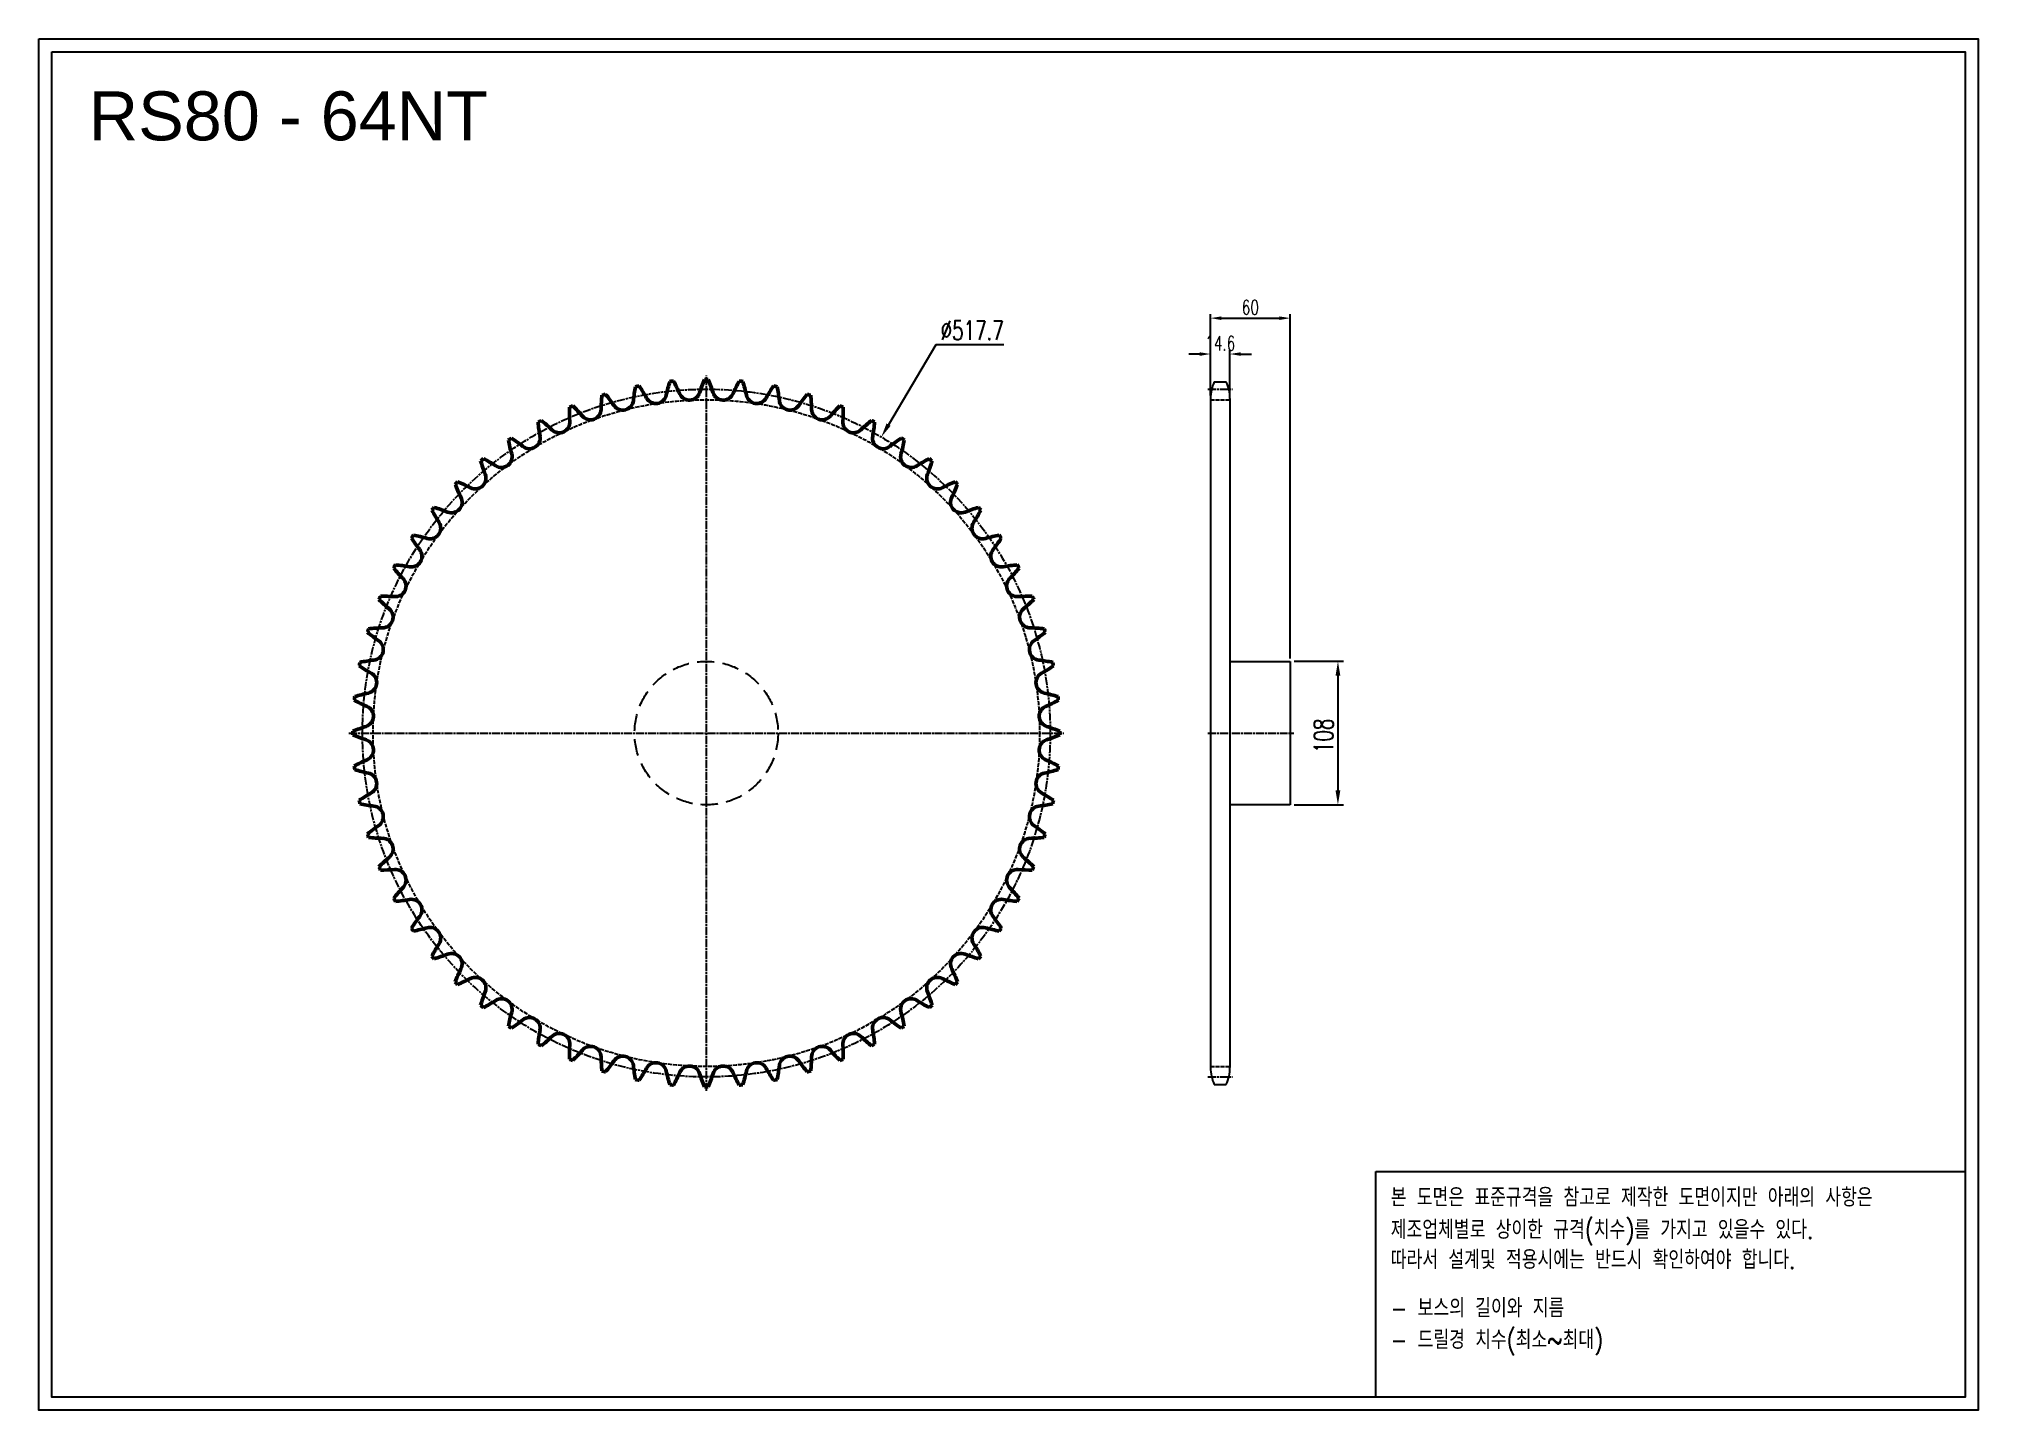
# Model space of a CAD drawing. Header units: millimetres. Extents: x -61213 to -59753, y 20705 to 21737.
import ezdxf

# ---------------------------------------------------------------- set-up
doc = ezdxf.new("R2010")
doc.units = ezdxf.units.MM
for name, pattern in [('AM_ISO02W050', [7.5, 6, -1.5]), ('AM_ISO02W050x2', [3.75, 3, -0.75]), ('AM_ISO08W050', [18, 12, -1.5, 3, -1.5]), ('AM_ISO08W050x2', [9, 6, -0.75, 1.5, -0.75]), ('HIDDEN', [9.525, 6.35, -3.175])]:
    doc.linetypes.add(name, pattern=pattern)
for name, color, linetype, lineweight in [('AM_0N', 7, 'Continuous', 50), ('AM_3N', 6, 'AM_ISO02W050', 25), ('AM_7', 4, 'AM_ISO08W050', 25), ('AM_7N', 4, 'AM_ISO08W050', 25)]:
    doc.layers.add(name, color=color, linetype=linetype, lineweight=lineweight)
doc.layers.add('HL', color=2, linetype='HIDDEN')
doc.layers.add('S-DIM', color=7, linetype='Continuous')
doc.styles.add('HAN', font='ROMANS.shx', dxfattribs={"width": 0.7, "bigfont": 'whgtxt.shx'})
doc.styles.add('HSG', font='SIMPLEX.shx', dxfattribs={"width": 0.7, "bigfont": 'HSG.shx'})
doc.styles.get("Standard").update_dxf_attribs({"font": 'arial.ttf'})
doc.dimstyles.new('APP23', dxfattribs={"dimscale": 4.5, "dimtxt": 2.4, "dimasz": 1.8, "dimexe": 0.7, "dimexo": 0.5, "dimgap": 0.6, "dimtad": 1, "dimtoh": 1, "dimdec": 1, "dimrnd": 0.01, "dimzin": 9, "dimdsep": 46, "dimtxsty": 'HSG', "dimcen": 0, "dimclrd": 1, "dimclre": 1, "dimclrt": 256, "dimazin": 2, "dimtp": 1, "dimtm": 1, "dimtfac": 0.5, "dimtdec": 1, "dimtix": 1, "dimtofl": 0, "dimtmove": 0, "dimatfit": 3, "dimfxl": 0, "dimtvp": 1, "dimtolj": 2, "dimlwd": -1, "dimlwe": -1, "dimarcsym": 0})
doc.dimstyles.new('APP28', dxfattribs={"dimscale": 6, "dimtxt": 2.4, "dimasz": 1.8, "dimexe": 0.7, "dimexo": 0.5, "dimgap": 0.6, "dimtad": 1, "dimtoh": 1, "dimdec": 1, "dimrnd": 0.01, "dimzin": 9, "dimdsep": 46, "dimtxsty": 'HSG', "dimcen": 0, "dimclrd": 1, "dimclre": 1, "dimclrt": 256, "dimazin": 2, "dimtp": 1, "dimtm": 1, "dimtfac": 0.5, "dimtdec": 1, "dimtofl": 0, "dimtmove": 0, "dimatfit": 3, "dimfxl": 0, "dimtvp": 1, "dimtolj": 2, "dimlwd": -1, "dimlwe": -1, "dimarcsym": 0})

# ---------------------------------------------------------------- blocks, each defined once
blk = doc.blocks.new('*D1')
at = {"layer": 'Defpoints', "color": 0, "transparency": 16777216}
for p in [(-60270.9, 21268.6), (-60270.9, 21160.6), (-60235, 21160.6)]:
    blk.add_point(p, dxfattribs=at)
at = {"layer": 'S-DIM', "color": 1, "transparency": 16777216}
for p, q in [((-60267.9, 21268.6), (-60230.8, 21268.6)), ((-60235, 21257.8), (-60235, 21171.4)), ((-60267.9, 21160.6), (-60230.8, 21160.6))]:
    blk.add_line(p, q, dxfattribs=at)
for points in [[(-60236.8, 21257.8), (-60233.2, 21257.8), (-60235, 21268.6)], [(-60236.8, 21171.4), (-60233.2, 21171.4), (-60235, 21160.6)]]:
    blk.add_solid(points, dxfattribs=at)
at = {"layer": 'S-DIM', "transparency": 16777216, "insert": (-60245.8, 21212.5), "char_height": 14.4, "attachment_point": 5, "rotation": 90, "style": 'HSG'}
blk.add_mtext('\\A2;108', dxfattribs=at)
blk = doc.blocks.new('*D2')
at = {"layer": 'Defpoints', "color": 0, "transparency": 16777216}
for p in [(-60316.3, 21499.9), (-60330.9, 21466.3), (-60316.3, 21466.3)]:
    blk.add_point(p, dxfattribs=at)
at = {"layer": 'S-DIM', "color": 1, "transparency": 16777216}
for p, q in [((-60339, 21499.9), (-60347.1, 21499.9)), ((-60330.9, 21468.6), (-60330.9, 21503)), ((-60316.3, 21468.6), (-60316.3, 21503)), ((-60308.2, 21499.9), (-60300.1, 21499.9))]:
    blk.add_line(p, q, dxfattribs=at)
for points in [[(-60339, 21501.2), (-60339, 21498.5), (-60330.9, 21499.9)], [(-60308.2, 21501.2), (-60308.2, 21498.5), (-60316.3, 21499.9)]]:
    blk.add_solid(points, dxfattribs=at)
at = {"layer": 'S-DIM', "transparency": 16777216, "insert": (-60323.6, 21508), "char_height": 10.8, "attachment_point": 5, "style": 'HSG'}
blk.add_mtext('\\A2;14.6', dxfattribs=at)
blk = doc.blocks.new('*D3')
at = {"layer": 'Defpoints', "color": 0, "transparency": 16777216}
for p in [(-60270.9, 21526.9), (-60330.9, 21466.3), (-60270.9, 21268.6)]:
    blk.add_point(p, dxfattribs=at)
at = {"layer": 'S-DIM', "color": 1, "transparency": 16777216}
for p, q in [((-60330.9, 21468.6), (-60330.9, 21530)), ((-60322.8, 21526.9), (-60279, 21526.9)), ((-60270.9, 21270.8), (-60270.9, 21530))]:
    blk.add_line(p, q, dxfattribs=at)
for points in [[(-60322.8, 21528.2), (-60322.8, 21525.5), (-60330.9, 21526.9)], [(-60279, 21528.2), (-60279, 21525.5), (-60270.9, 21526.9)]]:
    blk.add_solid(points, dxfattribs=at)
at = {"layer": 'S-DIM', "transparency": 16777216, "insert": (-60300.9, 21535), "char_height": 10.8, "attachment_point": 5, "style": 'HSG'}
blk.add_mtext('\\A2;60', dxfattribs=at)
blk = doc.blocks.new('*D4')
at = {"layer": 'Defpoints', "color": 0, "transparency": 16777216}
for p in [(-60578.7, 21437.4), (-60842.1, 20991.7)]:
    blk.add_point(p, dxfattribs=at)
at = {"layer": 'S-DIM', "color": 1, "transparency": 16777216}
for p, q in [((-60537.7, 21506.9), (-60573.3, 21446.7)), ((-60486.5, 21506.9), (-60537.7, 21506.9))]:
    blk.add_line(p, q, dxfattribs=at)
blk.add_solid([(-60574.8, 21447.6), (-60571.7, 21445.8), (-60578.7, 21437.4)], dxfattribs=at)
at = {"layer": 'S-DIM', "transparency": 16777216, "insert": (-60510.3, 21517.7), "char_height": 14.4, "attachment_point": 5, "style": 'HSG'}
blk.add_mtext('\\A2;∅517.7', dxfattribs=at)
blk = doc.blocks.new('notice1')
at = {"color": 4}
blk.add_lwpolyline([(-22142.12, 1735.9), (-22053.8, 1735.9), (-22053.8, 1702.07), (-22142.12, 1702.07)], close=True, dxfattribs=at)
at = {"color": 4, "style": 'HAN', "width": 0.8}
for s, p in [('본 도면은 표준규격을 참고로 제작한 도면이지만 아래의 사항은', (-22139.9, 1730.62)), ('제조업체별로 상이한 규격(치수)를 가지고 있을수 있다.', (-22139.9, 1725.78)), ('따라서 설계및 적용시에는 반드시 확인하여야 합니다.', (-22139.9, 1721.28)), ('- 보스의 길이와 지름', (-22139.9, 1714.03)), ('- 드릴경 치수(최소~최대)', (-22139.9, 1709.27))]:
    blk.add_text(s, height=2.7949, dxfattribs=at).set_placement(p)

msp = doc.modelspace()

# ---------------------------------------------------------------- linework, layer by layer
for p, q in [((-60328.08, 21479), (-60319.08, 21479)), ((-60330.88, 21466.3), (-60330.88, 20962.83)), ((-60316.28, 21466.3), (-60316.28, 20962.83)), ((-60316.28, 21268.57), (-60270.88, 21268.57)), ((-60270.88, 21268.57), (-60270.88, 21160.57)), ((-60270.88, 21160.57), (-60316.28, 21160.57)), ((-60328.08, 20950.13), (-60319.08, 20950.13))]:
    msp.add_line(p, q)
for points in [[(-61212.88, 21737.15), (-59753.04, 21737.15), (-59753.04, 20704.94), (-61212.88, 20704.94)], [(-61203.05, 21727.32), (-59762.88, 21727.32), (-59762.88, 20714.77), (-61203.05, 20714.77)]]:
    msp.add_lwpolyline(points, close=True)
for centre, start, end in [((-60300.68, 21466.3), 155.13196, 180), ((-60346.48, 21466.3), 0, 24.86804), ((-60300.68, 20962.83), 180, 204.86804), ((-60346.48, 20962.83), 335.13196, 0)]:
    msp.add_arc(centre, 30.2, start, end)
at = {"layer": 'AM_0N'}
for centre, radius, start, end in [((-60640.42, 21450.24), 125.77, 168.49961, 173.35937), ((-60710.4, 21214.57), 266.13, 100.95531, 101.54469), ((-60865.25, 21405.52), 125.77, 29.14063, 34.00039), ((-60617.66, 21442.25), 125.77, 162.87461, 167.73437), ((-60710.4, 21214.57), 266.13, 95.33031, 95.91969), ((-60845.78, 21419.78), 125.77, 23.51563, 28.37539), ((-60595.79, 21432.06), 125.77, 157.24961, 162.10938), ((-60710.4, 21214.57), 266.13, 89.70531, 90.29469), ((-60825.02, 21432.06), 125.77, 17.89062, 22.75039), ((-60575.02, 21419.78), 125.77, 151.62461, 156.48437), ((-60710.4, 21214.57), 266.13, 84.08031, 84.66969), ((-60803.15, 21442.25), 125.77, 12.26563, 17.12539), ((-60555.56, 21405.52), 125.77, 145.99961, 150.85937), ((-60710.4, 21214.57), 266.13, 78.45531, 79.04469), ((-60780.38, 21450.24), 125.77, 6.64063, 11.50039), ((-60710.4, 21214.57), 266.13, 112.20531, 112.79469), ((-60687.74, 21459.37), 125.77, 179.74961, 184.60937), ((-60899.52, 21371.65), 125.77, 40.39063, 45.25039), ((-60663.86, 21455.97), 125.77, 174.12461, 178.98437), ((-60710.4, 21214.57), 266.13, 106.58031, 107.16969), ((-60883.22, 21389.43), 125.77, 34.76562, 39.62539), ((-60773.31, 21465.72), 8.02, 214.76562, 353.35937), ((-60748.39, 21470.67), 8.02, 209.14063, 347.73437), ((-60723.1, 21473.16), 8.02, 203.51563, 342.10938), ((-60697.7, 21473.16), 8.02, 197.89062, 336.48437), ((-60672.41, 21470.67), 8.02, 192.26563, 330.85937), ((-60647.49, 21465.72), 8.02, 186.64063, 325.23438), ((-60537.59, 21389.43), 125.77, 140.37461, 145.23438), ((-60710.4, 21214.57), 266.13, 72.83031, 73.41969), ((-60756.95, 21455.97), 125.77, 1.01563, 5.87539), ((-60521.28, 21371.65), 125.77, 134.74961, 139.60937), ((-60710.4, 21214.57), 266.13, 67.20531, 67.79469), ((-60733.06, 21459.37), 125.77, 355.39063, 0.25039), ((-60710.4, 21214.57), 266.13, 117.83031, 118.41969), ((-60711.84, 21460.41), 125.77, 185.37461, 190.23438), ((-60914.01, 21352.35), 125.77, 46.01563, 50.87539), ((-60821.1, 21448.62), 8.02, 226.01563, 4.60937), ((-60797.62, 21458.34), 8.02, 220.39063, 358.98437), ((-60623.18, 21458.34), 8.02, 181.01563, 319.60937), ((-60599.7, 21448.62), 8.02, 175.39063, 313.98437), ((-60506.79, 21352.35), 125.77, 129.12461, 133.98437), ((-60710.4, 21214.57), 266.13, 61.58031, 62.16969), ((-60708.96, 21460.41), 125.77, 349.76562, 354.62539), ((-60710.4, 21214.57), 266.13, 123.45531, 124.04469), ((-60735.93, 21459.09), 125.77, 190.99961, 195.85937), ((-60926.53, 21331.73), 125.77, 51.64063, 56.50039), ((-60843.51, 21436.64), 8.02, 231.64063, 10.23438), ((-60577.3, 21436.64), 8.02, 169.76562, 308.35937), ((-60494.27, 21331.73), 125.77, 123.49961, 128.35937), ((-60684.87, 21459.09), 125.77, 344.14063, 349.00039), ((-60710.4, 21214.57), 266.13, 55.95531, 56.54469), ((-60710.4, 21214.57), 266.13, 129.08031, 129.66969), ((-60759.78, 21455.41), 125.77, 196.62461, 201.48437), ((-60936.98, 21309.98), 125.77, 57.26563, 62.12539), ((-60864.63, 21422.52), 8.02, 237.26563, 15.85937), ((-60556.17, 21422.52), 8.02, 164.14063, 302.73437), ((-60483.83, 21309.98), 125.77, 117.87461, 122.73437), ((-60661.02, 21455.41), 125.77, 338.51563, 343.37539), ((-60710.4, 21214.57), 266.13, 50.33031, 50.91969), ((-60710.4, 21214.57), 266.13, 134.70531, 135.29469), ((-60783.15, 21449.41), 125.77, 202.24961, 207.10938), ((-60945.24, 21287.31), 125.77, 62.89063, 67.75039), ((-60884.27, 21406.41), 8.02, 242.89063, 21.48437), ((-60536.53, 21406.41), 8.02, 158.51563, 297.10937), ((-60475.56, 21287.31), 125.77, 112.24961, 117.10937), ((-60637.66, 21449.41), 125.77, 332.89062, 337.75039), ((-60710.4, 21214.57), 266.13, 44.70531, 45.29469), ((-60902.24, 21388.44), 8.02, 248.51563, 27.10938), ((-60518.56, 21388.44), 8.02, 152.89062, 291.48437), ((-60918.36, 21368.8), 8.02, 254.14062, 32.73437), ((-60710.4, 21214.57), 266.13, 140.33031, 140.91969), ((-60805.81, 21441.14), 125.77, 207.87461, 212.73437), ((-60951.24, 21263.95), 125.77, 68.51563, 73.37539), ((-60469.56, 21263.95), 125.77, 106.62461, 111.48437), ((-60502.45, 21368.8), 8.02, 147.26563, 285.85938), ((-60614.99, 21441.14), 125.77, 327.26563, 332.12539), ((-60710.4, 21214.57), 266.13, 39.08031, 39.66969), ((-60710.4, 21214.57), 266.13, 145.95531, 146.54469), ((-60827.56, 21430.7), 125.77, 213.49961, 218.35937), ((-60954.92, 21240.1), 125.77, 74.14062, 79.00039), ((-60465.88, 21240.1), 125.77, 100.99961, 105.85938), ((-60593.24, 21430.7), 125.77, 321.64063, 326.50039), ((-60710.4, 21214.57), 266.13, 33.45531, 34.04469), ((-60932.47, 21347.67), 8.02, 259.76562, 38.35937), ((-60488.33, 21347.67), 8.02, 141.64063, 280.23438), ((-60710.4, 21214.57), 266.13, 151.58031, 152.16969), ((-60848.18, 21418.18), 125.77, 219.12461, 223.98438), ((-60944.45, 21325.27), 8.02, 265.39063, 43.98438), ((-60956.24, 21216.01), 125.77, 79.76562, 84.62539), ((-60464.56, 21216.01), 125.77, 95.37461, 100.23438), ((-60476.35, 21325.27), 8.02, 136.01562, 274.60937), ((-60572.62, 21418.18), 125.77, 316.01562, 320.87539), ((-60710.4, 21214.57), 266.13, 27.83031, 28.41969), ((-60710.4, 21214.57), 266.13, 157.20531, 157.79469), ((-60867.48, 21403.69), 125.77, 224.74961, 229.60937), ((-60955.2, 21191.91), 125.77, 85.39063, 90.25039), ((-60465.6, 21191.91), 125.77, 89.74961, 94.60937), ((-60553.32, 21403.69), 125.77, 310.39063, 315.25039), ((-60710.4, 21214.57), 266.13, 22.20531, 22.79469), ((-60954.17, 21301.79), 8.02, 271.01562, 49.60937), ((-60466.63, 21301.79), 8.02, 130.39063, 268.98438), ((-60710.4, 21214.57), 266.13, 162.83031, 163.41969), ((-60885.26, 21387.38), 125.77, 230.37461, 235.23438), ((-60951.8, 21168.02), 125.77, 91.01562, 95.87539), ((-60469, 21168.02), 125.77, 84.12461, 88.98438), ((-60535.54, 21387.38), 125.77, 304.76562, 309.62539), ((-60710.4, 21214.57), 266.13, 16.58031, 17.16969), ((-60961.55, 21277.48), 8.02, 276.64063, 55.23438), ((-60459.25, 21277.48), 8.02, 124.76562, 263.35937), ((-60710.4, 21214.57), 266.13, 168.45531, 169.04469), ((-60901.36, 21369.41), 125.77, 235.99961, 240.85938), ((-60946.08, 21144.59), 125.77, 96.64063, 101.50039), ((-60966.5, 21252.56), 8.02, 282.26563, 60.85938), ((-60454.3, 21252.56), 8.02, 119.14062, 257.73437), ((-60474.73, 21144.59), 125.77, 78.49961, 83.35937), ((-60519.45, 21369.41), 125.77, 299.14062, 304.00039), ((-60710.4, 21214.57), 266.13, 10.95531, 11.54469), ((-60710.4, 21214.57), 266.13, 174.08031, 174.66969), ((-60938.08, 21121.82), 125.77, 102.26563, 107.12539), ((-60482.72, 21121.82), 125.77, 72.87461, 77.73437), ((-60710.4, 21214.57), 266.13, 5.33031, 5.91969), ((-60915.61, 21349.95), 125.77, 241.62461, 246.48438), ((-60968.99, 21227.27), 8.02, 287.89062, 66.48438), ((-60451.81, 21227.27), 8.02, 113.51562, 252.10938), ((-60505.19, 21349.95), 125.77, 293.51562, 298.37539), ((-60710.4, 21214.57), 266.13, 179.70531, 180.29469), ((-60927.89, 21099.95), 125.77, 107.89062, 112.75039), ((-60927.89, 21329.18), 125.77, 247.24961, 252.10938), ((-60492.91, 21099.95), 125.77, 67.24961, 72.10938), ((-60492.91, 21329.18), 125.77, 287.89062, 292.75039), ((-60710.4, 21214.57), 266.13, 359.70531, 0.29469), ((-60968.99, 21201.86), 8.02, 293.51562, 72.10938), ((-60451.81, 21201.86), 8.02, 107.89062, 246.48438), ((-60915.61, 21079.19), 125.77, 113.51562, 118.37539), ((-60710.4, 21214.57), 266.13, 185.33031, 185.91969), ((-60938.08, 21307.31), 125.77, 252.87461, 257.73437), ((-60966.5, 21176.58), 8.02, 299.14062, 77.73437), ((-60454.3, 21176.58), 8.02, 102.26563, 240.85938), ((-60482.72, 21307.31), 125.77, 282.26563, 287.12539), ((-60505.19, 21079.19), 125.77, 61.62461, 66.48438), ((-60710.4, 21214.57), 266.13, 354.08031, 354.66969), ((-60901.36, 21059.72), 125.77, 119.14062, 124.00039), ((-60519.45, 21059.72), 125.77, 55.99961, 60.85938), ((-60710.4, 21214.57), 266.13, 190.95531, 191.54469), ((-60946.08, 21284.55), 125.77, 258.49961, 263.35937), ((-60961.55, 21151.66), 8.02, 304.76562, 83.35937), ((-60459.25, 21151.66), 8.02, 96.64063, 235.23438), ((-60474.73, 21284.55), 125.77, 276.64063, 281.50039), ((-60710.4, 21214.57), 266.13, 348.45531, 349.04469), ((-60885.26, 21041.75), 125.77, 124.76562, 129.62539), ((-60710.4, 21214.57), 266.13, 196.58031, 197.16969), ((-60535.54, 21041.75), 125.77, 50.37461, 55.23438), ((-60710.4, 21214.57), 266.13, 342.83031, 343.41969), ((-60951.8, 21261.11), 125.77, 264.12461, 268.98438), ((-60954.17, 21127.35), 8.02, 310.39063, 88.98438), ((-60466.63, 21127.35), 8.02, 91.01562, 229.60937), ((-60469, 21261.11), 125.77, 271.01562, 275.87539), ((-60867.48, 21025.45), 125.77, 130.39063, 135.25039), ((-60710.4, 21214.57), 266.13, 202.20531, 202.79469), ((-60955.2, 21237.23), 125.77, 269.74961, 274.60937), ((-60944.45, 21103.87), 8.02, 316.01562, 94.60937), ((-60476.35, 21103.87), 8.02, 85.39063, 223.98438), ((-60465.6, 21237.23), 125.77, 265.39063, 270.25039), ((-60553.32, 21025.45), 125.77, 44.74961, 49.60937), ((-60710.4, 21214.57), 266.13, 337.20531, 337.79469), ((-60848.18, 21010.96), 125.77, 136.01562, 140.87539), ((-60572.62, 21010.96), 125.77, 39.12461, 43.98438), ((-60710.4, 21214.57), 266.13, 207.83031, 208.41969), ((-60956.24, 21213.12), 125.77, 275.37461, 280.23438), ((-60932.47, 21081.46), 8.02, 321.64063, 100.23438), ((-60488.33, 21081.46), 8.02, 79.76562, 218.35937), ((-60464.56, 21213.12), 125.77, 259.76562, 264.62539), ((-60710.4, 21214.57), 266.13, 331.58031, 332.16969), ((-60827.56, 20998.44), 125.77, 141.64063, 146.50039), ((-60710.4, 21214.57), 266.13, 213.45531, 214.04469), ((-60954.92, 21189.04), 125.77, 280.99961, 285.85938), ((-60918.36, 21060.34), 8.02, 327.26563, 105.85938), ((-60502.45, 21060.34), 8.02, 74.14062, 212.73437), ((-60465.88, 21189.04), 125.77, 254.14062, 259.00039), ((-60593.24, 20998.44), 125.77, 33.49961, 38.35937), ((-60710.4, 21214.57), 266.13, 325.95531, 326.54469), ((-60805.81, 20987.99), 125.77, 147.26563, 152.12539), ((-60614.99, 20987.99), 125.77, 27.87461, 32.73437), ((-60710.4, 21214.57), 266.13, 219.08031, 219.66969), ((-60951.24, 21165.19), 125.77, 286.62461, 291.48437), ((-60902.24, 21040.7), 8.02, 332.89062, 111.48437), ((-60783.15, 20979.73), 125.77, 152.89062, 157.75039), ((-60518.56, 21040.7), 8.02, 68.51563, 207.10938), ((-60637.66, 20979.73), 125.77, 22.24961, 27.10938), ((-60469.56, 21165.19), 125.77, 248.51563, 253.37539), ((-60710.4, 21214.57), 266.13, 320.33031, 320.91969), ((-60710.4, 21214.57), 266.13, 224.70531, 225.29469), ((-60945.24, 21141.82), 125.77, 292.24961, 297.10937), ((-60884.27, 21022.73), 8.02, 338.51563, 117.10937), ((-60536.53, 21022.73), 8.02, 62.89063, 201.48437), ((-60475.56, 21141.82), 125.77, 242.89063, 247.75039), ((-60710.4, 21214.57), 266.13, 314.70531, 315.29469), ((-60759.78, 20973.73), 125.77, 158.51563, 163.37539), ((-60710.4, 21214.57), 266.13, 230.33031, 230.91969), ((-60936.98, 21119.16), 125.77, 297.87461, 302.73437), ((-60864.63, 21006.61), 8.02, 344.14063, 122.73437), ((-60556.17, 21006.61), 8.02, 57.26563, 195.85937), ((-60483.83, 21119.16), 125.77, 237.26563, 242.12539), ((-60661.02, 20973.73), 125.77, 16.62461, 21.48437), ((-60710.4, 21214.57), 266.13, 309.08031, 309.66969), ((-60735.93, 20970.05), 125.77, 164.14063, 169.00039), ((-60710.4, 21214.57), 266.13, 235.95531, 236.54469), ((-60926.53, 21097.41), 125.77, 303.49961, 308.35937), ((-60843.51, 20992.5), 8.02, 349.76562, 128.35937), ((-60577.3, 20992.5), 8.02, 51.64063, 190.23438), ((-60494.27, 21097.41), 125.77, 231.64063, 236.50039), ((-60684.87, 20970.05), 125.77, 10.99961, 15.85937), ((-60710.4, 21214.57), 266.13, 303.45531, 304.04469), ((-60711.84, 20968.73), 125.77, 169.76562, 174.62539), ((-60710.4, 21214.57), 266.13, 241.58031, 242.16969), ((-60914.01, 21076.79), 125.77, 309.12461, 313.98437), ((-60821.1, 20980.52), 8.02, 355.39063, 133.98437), ((-60687.74, 20969.77), 125.77, 175.39063, 180.25039), ((-60797.62, 20970.8), 8.02, 1.01563, 139.60937), ((-60623.18, 20970.8), 8.02, 40.39063, 178.98437), ((-60599.7, 20980.52), 8.02, 46.01563, 184.60937), ((-60733.06, 20969.77), 125.77, 359.74961, 4.60937), ((-60506.79, 21076.79), 125.77, 226.01563, 230.87539), ((-60710.4, 21214.57), 266.13, 297.83031, 298.41969), ((-60708.96, 20968.73), 125.77, 5.37461, 10.23438), ((-60710.4, 21214.57), 266.13, 247.20531, 247.79469), ((-60899.52, 21057.49), 125.77, 314.74961, 319.60937), ((-60663.86, 20973.17), 125.77, 181.01563, 185.87539), ((-60883.22, 21039.71), 125.77, 320.37461, 325.23438), ((-60773.31, 20963.42), 8.02, 6.64063, 145.23438), ((-60640.42, 20978.89), 125.77, 186.64063, 191.50039), ((-60748.39, 20958.47), 8.02, 12.26563, 150.85937), ((-60723.1, 20955.97), 8.02, 17.89062, 156.48437), ((-60697.7, 20955.97), 8.02, 23.51563, 162.10938), ((-60672.41, 20958.47), 8.02, 29.14063, 167.73437), ((-60780.38, 20978.89), 125.77, 348.49961, 353.35937), ((-60647.49, 20963.42), 8.02, 34.76562, 173.35937), ((-60537.59, 21039.71), 125.77, 214.76562, 219.62539), ((-60756.95, 20973.17), 125.77, 354.12461, 358.98437), ((-60521.28, 21057.49), 125.77, 220.39063, 225.25039), ((-60710.4, 21214.57), 266.13, 292.20531, 292.79469), ((-60710.4, 21214.57), 266.13, 252.83031, 253.41969), ((-60710.4, 21214.57), 266.13, 258.45531, 259.04469), ((-60865.25, 21023.61), 125.77, 325.99961, 330.85937), ((-60617.66, 20986.89), 125.77, 192.26563, 197.12539), ((-60710.4, 21214.57), 266.13, 264.08031, 264.66969), ((-60845.78, 21009.36), 125.77, 331.62461, 336.48437), ((-60595.79, 20997.08), 125.77, 197.89062, 202.75039), ((-60825.02, 20997.08), 125.77, 337.24961, 342.10938), ((-60575.02, 21009.36), 125.77, 203.51563, 208.37539), ((-60710.4, 21214.57), 266.13, 275.33031, 275.91969), ((-60803.15, 20986.89), 125.77, 342.87461, 347.73437), ((-60555.56, 21023.61), 125.77, 209.14063, 214.00039), ((-60710.4, 21214.57), 266.13, 280.95531, 281.54469), ((-60710.4, 21214.57), 266.13, 286.58031, 287.16969), ((-60710.4, 21214.57), 266.13, 269.70531, 270.29469)]:
    msp.add_arc(centre, radius, start, end, dxfattribs=at)
at = {"layer": 'AM_3N', "linetype": 'AM_ISO02W050x2'}
for p, q in [((-60330.88, 21465.45), (-60316.28, 21465.45)), ((-60330.88, 20963.68), (-60316.28, 20963.68))]:
    msp.add_line(p, q, dxfattribs=at)
msp.add_circle((-60710.4, 21214.57), 250.89, dxfattribs=at)
at = {"layer": 'AM_7', "linetype": 'AM_ISO08W050x2'}
for p, q in [((-60332.83, 21473.39), (-60314.34, 21473.39)), ((-60332.83, 21214.57), (-60268.07, 21214.57)), ((-60332.83, 20955.74), (-60314.34, 20955.74))]:
    msp.add_line(p, q, dxfattribs=at)
msp.add_circle((-60710.4, 21214.57), 258.83, dxfattribs=at)
at = {"layer": 'AM_7N', "linetype": 'AM_ISO08W050x2'}
for p, q in [((-60710.4, 20945.43), (-60710.4, 21483.7)), ((-60979.54, 21214.57), (-60441.27, 21214.57))]:
    msp.add_line(p, q, dxfattribs=at)
at = {"layer": 'HL', "ltscale": 2}
msp.add_circle((-60710.4, 21214.57), 54, dxfattribs=at)

# ---------------------------------------------------------------- block references
at = {"xscale": 5.021469573119999, "yscale": 5.021469573119999, "zscale": 5.021469573119999}
msp.add_blockref('notice1', (50979.6, 12167.89), dxfattribs=at)

# ---------------------------------------------------------------- texts
msp.add_text('RS80 - 64NT', height=36.8646).set_placement((-61175.29, 21660.71))

# ---------------------------------------------------------------- dimensions: what is measured, and where the dimension line sits
at = {"layer": 'S-DIM'}
dim = msp.add_linear_dim(base=(-60270.88, 21526.87), p1=(-60330.88, 21466.3), p2=(-60270.88, 21268.57), dimstyle='APP23', dxfattribs=at)
dim.commit()
dim.dimension.update_dxf_attribs({"geometry": '*D3', "text_midpoint": (-60300.88, 21534.97)})
dim = msp.add_diameter_dim_2p(p1=(-60842.06, 20991.73), p2=(-60578.74, 21437.41), dimstyle='APP28', dxfattribs=at)
dim.commit()
dim.dimension.update_dxf_attribs({"geometry": '*D4', "text_midpoint": (-60510.31, 21506.94), "dimtype": 131})
dim = msp.add_linear_dim(base=(-60316.28, 21499.87), p1=(-60330.88, 21466.3), p2=(-60316.28, 21466.3), dimstyle='APP23', dxfattribs=at)
dim.commit()
dim.dimension.update_dxf_attribs({"geometry": '*D2', "text_midpoint": (-60323.58, 21499.87), "dimtype": 128})
dim = msp.add_linear_dim(base=(-60235.01, 21160.57), p1=(-60270.88, 21268.57), p2=(-60270.88, 21160.57), angle=90, dimstyle='APP28', dxfattribs=at)
dim.commit()
dim.dimension.update_dxf_attribs({"geometry": '*D1', "text_midpoint": (-60235.01, 21212.53), "dimtype": 128})

doc.saveas('drawing.dxf')
